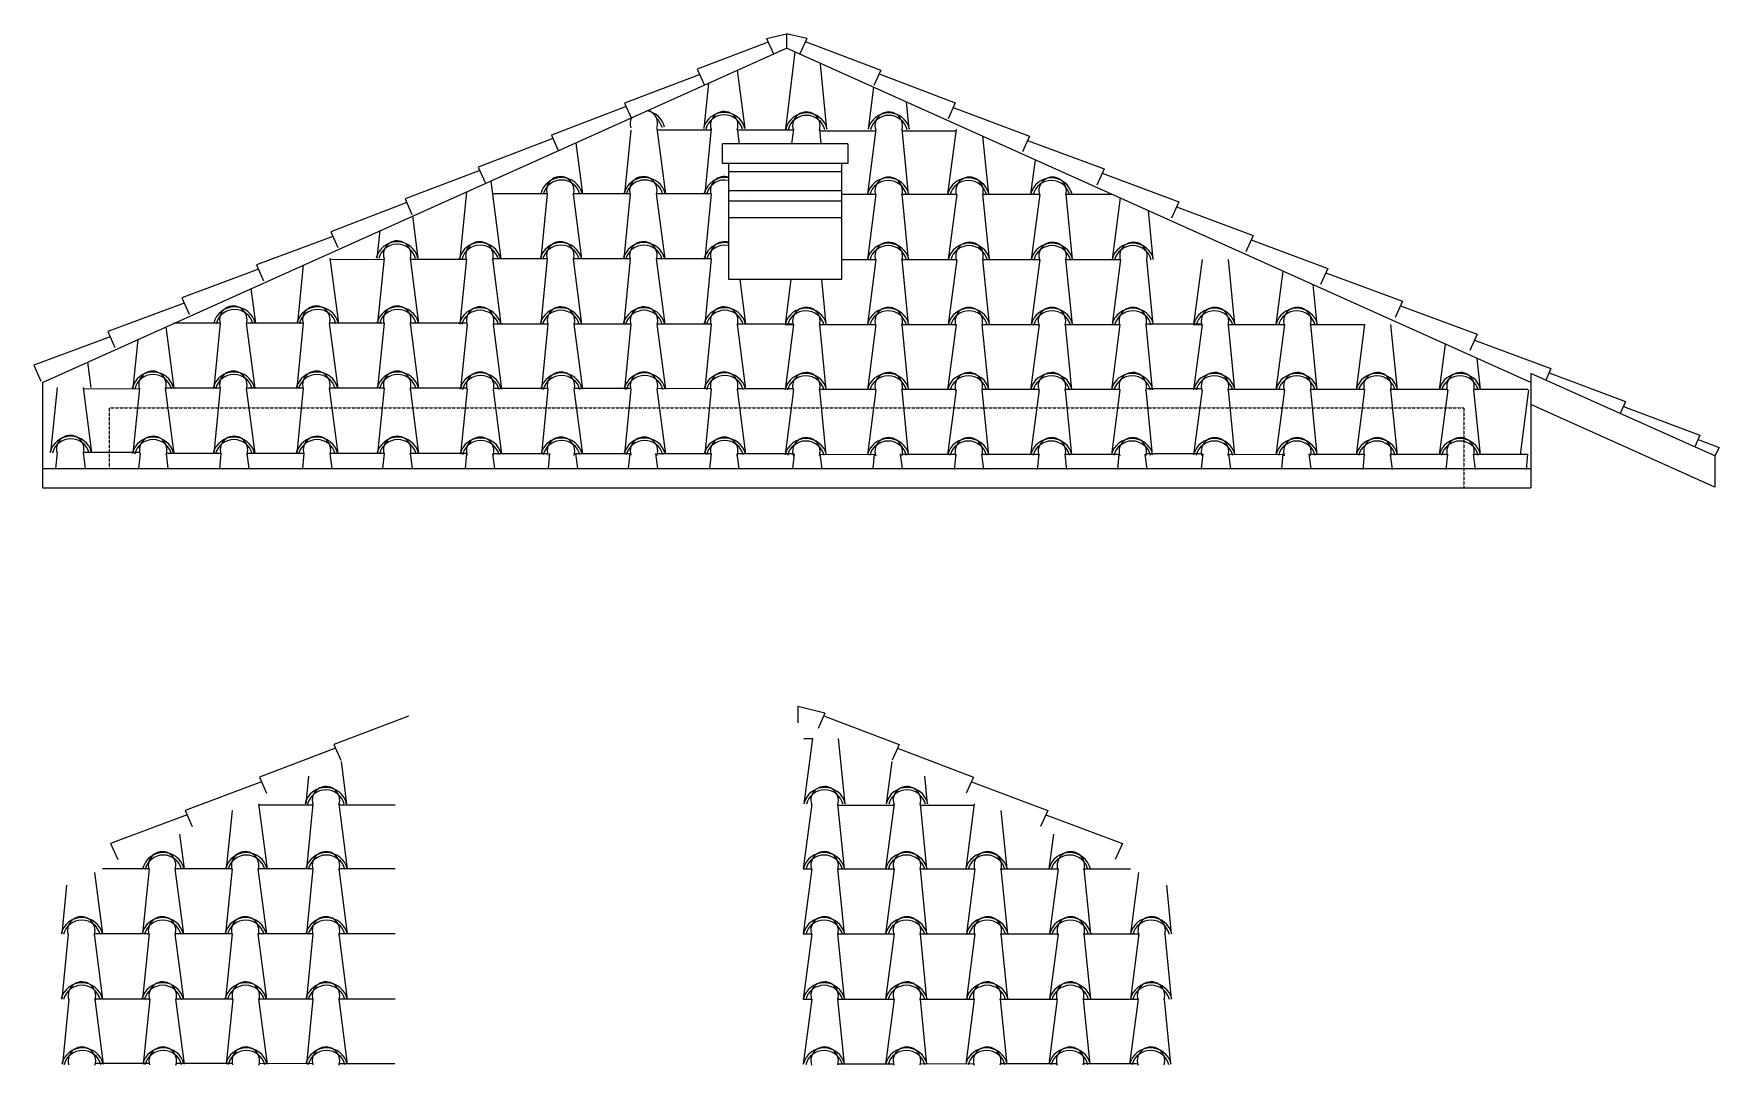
# Model space of a CAD drawing. Header units: millimetres. Extents: x -2768 to 386734, y -140 to 258833.
# Drawn here: x 138652 to 145372, y 148352 to 152463 of the extents above; entities that cross this region are included whole.
import ezdxf

# ---------------------------------------------------------------- set-up
doc = ezdxf.new("R2010")
doc.units = ezdxf.units.MM
doc.linetypes.add('HIDDEN', pattern=[9.525, 6.35, -3.175])
for name, color, linetype, lineweight in [('parapetto', 251, 'Continuous', 9), ('PROIEZIONI', 145, 'Continuous', 5), ('TETTO', 6, 'Continuous', 20), ('TRATTEGGIO_tetto', 1, 'Continuous', 0)]:
    doc.layers.add(name, color=color, linetype=linetype, lineweight=lineweight)

msp = doc.modelspace()

# ---------------------------------------------------------------- linework, layer by layer
at = {"layer": 'parapetto', "linetype": 'HIDDEN', "ltscale": 0.13}
for p, q in [((138953.6, 150730.3), (138953.6, 150972.6)), ((138953.6, 150972.6), (144353.6, 150972.6)), ((144353.6, 150972.6), (144353.6, 150653.5))]:
    msp.add_line(p, q, dxfattribs=at)
at = {"layer": 'PROIEZIONI'}
for p in [(138686.1, 151072.6), (144621, 151072.6)]:
    msp.add_line(p, (141653.6, 152405.9), dxfattribs=at)
at = {"layer": 'TETTO'}
for p, q in [((141897.7, 152024.6), (141397.7, 152024.6)), ((141397.7, 151946), (141397.7, 152024.6)), ((141872.7, 152024.6), (141422.7, 152024.6)), ((141897.7, 152024.6), (141897.7, 151946)), ((141897.7, 151946), (141397.7, 151946)), ((141422.7, 151483.8), (141422.7, 151946)), ((141872.7, 151946), (141422.7, 151946)), ((141872.7, 151946), (141872.7, 151483.8)), ((141872.7, 151912.5), (141422.7, 151912.5)), ((141872.7, 151836.3), (141422.7, 151836.3)), ((141872.7, 151795.5), (141422.7, 151795.5)), ((141872.7, 151728.6), (141422.7, 151728.6)), ((141872.7, 151483.8), (141422.7, 151483.8)), ((138686.1, 151072.6), (138686.1, 150653.5)), ((144621, 151109.5), (144621, 150653.5)), ((145353.6, 150780.4), (144621, 151109.5)), ((145353.6, 150655.8), (144621, 150984.9)), ((145353.6, 150780.4), (145353.6, 150655.8)), ((138686.1, 150730.3), (144621, 150730.3)), ((138686.1, 150653.5), (144621, 150653.5))]:
    msp.add_line(p, q, dxfattribs=at)
at = {"layer": 'TRATTEGGIO_tetto'}
for p, q in [((141580.1, 152428.9), (141297.1, 152321.4)), ((141573.5, 152443.8), (141653.6, 152462.8)), ((141573.5, 152443.8), (141600.9, 152382.3)), ((141653.6, 152462.8), (141653.6, 152405.9)), ((141733.7, 152443.8), (141653.6, 152462.8)), ((141733.7, 152443.8), (141706.2, 152382.3)), ((141731.1, 152431), (142029, 152317.8)), ((141686.8, 152391), (141649.6, 152082.5)), ((141304.9, 152299.6), (141007, 152186.4)), ((141297.1, 152321.4), (141324.6, 152259.9)), ((141456.6, 152317.5), (141487, 152084.5)), ((141786.8, 152342), (141812.7, 152082.5)), ((142029, 152317.8), (142001.5, 152256.3)), ((142022.7, 152303.6), (142325.4, 152187.5)), ((141342.1, 152266), (141324, 152084.5)), ((141999.9, 152250.3), (141978, 152082.5)), ((141013.3, 152172.2), (140715.5, 152059)), ((141007, 152186.4), (141034.5, 152124.9)), ((142130.2, 152191.8), (142141.1, 152082.5)), ((142325.4, 152187.5), (142297.2, 152124.3)), ((142317.1, 152169), (142621.6, 152055.2)), ((141136.2, 152084.5), (141170.1, 151825)), ((141352.5, 152084.5), (141326.7, 151825)), ((141455.8, 152084.5), (141463.7, 152024.6)), ((141680.8, 152082.5), (141673.3, 152024.6)), ((141784.2, 152082.5), (141789.9, 152024.6)), ((142009.2, 152082.5), (141975.4, 151823)), ((142112.6, 152082.5), (142138.4, 151823)), ((142328.9, 152082.5), (142295, 151823)), ((140721.8, 152044.8), (140423.9, 151931.6)), ((140715.5, 152059), (140742.9, 151997.5)), ((140812.5, 152028), (140839, 151825)), ((141032.2, 152078), (141007, 151825)), ((141351.9, 152078), (141137.1, 152077.9)), ((141680.3, 152078.2), (141456.7, 152078)), ((141784.8, 152076.2), (142008.4, 152076)), ((142113.2, 152076), (142328, 152075.9)), ((142435, 152054.8), (142458.1, 151823)), ((142621.6, 152055.2), (142593.4, 151992)), ((142613.8, 152037.6), (142919.2, 151924.1)), ((142644.1, 151960.9), (142626.1, 151823)), ((140430.2, 151917.5), (140132.4, 151804.3)), ((140423.9, 151931.6), (140451.4, 151870.1)), ((142919.2, 151924.1), (142890.4, 151859.4)), ((142911.4, 151906.5), (143216.8, 151793)), ((140377.6, 151832.6), (140351, 151565.4)), ((140473.5, 151875.7), (140514, 151565.4)), ((140698, 151825), (140480.2, 151824.8)), ((140699.1, 151825), (140673.3, 151565.4)), ((140836.3, 151825), (140802.5, 151825)), ((140802.5, 151825), (140836.3, 151565.4)), ((141029.1, 151825), (140804.3, 151825)), ((141030.2, 151825), (141004.3, 151565.4)), ((141167.4, 151825), (141133.5, 151825)), ((141133.5, 151825), (141167.4, 151565.4)), ((141351.4, 151825), (141135.4, 151825)), ((141352.5, 151825), (141326.7, 151565.4)), ((141489.7, 151825), (141489.7, 151825)), ((141810, 151823), (141810, 151823)), ((141872.7, 151823), (142007.4, 151823)), ((141975.4, 151823), (142009.2, 151823)), ((142009.2, 151823), (141975.4, 151563.5)), ((142112.6, 151823), (142138.4, 151563.5)), ((142113.6, 151823), (142329.7, 151823)), ((142297.7, 151823), (142331.6, 151823)), ((142331.6, 151823), (142297.7, 151563.5)), ((142434.9, 151823), (142460.7, 151563.5)), ((142436, 151823), (142660.8, 151823)), ((142628.8, 151823), (142662.6, 151823)), ((142662.6, 151823), (142628.8, 151563.5)), ((142766, 151823), (142791.8, 151563.5)), ((142767, 151823), (142951, 151823)), ((140138.7, 151790.1), (139836, 151673.9)), ((140132.4, 151804.3), (140159.8, 151742.8)), ((142983.1, 151808.6), (142951.1, 151563.5)), ((143094.7, 151758.4), (143114.1, 151563.5)), ((143216.8, 151793), (143188, 151728.3)), ((143207.7, 151772.5), (143513.1, 151658.9)), ((140031.1, 151678.2), (140020.3, 151569)), ((140161.4, 151736.8), (140183.3, 151569)), ((139844.2, 151655.4), (139539.7, 151541.7)), ((139836, 151673.9), (139864.2, 151610.8)), ((143513.1, 151658.9), (143484.3, 151594.3)), ((143505.3, 151641.3), (143810.7, 151527.8)), ((139539.7, 151541.7), (139567.9, 151478.5)), ((139726.4, 151541.3), (139703.3, 151309.4)), ((139832.5, 151569), (139866.3, 151309.4)), ((140048.1, 151562.5), (139833.3, 151562.3)), ((140048.8, 151569), (140022.9, 151309.4)), ((140152.1, 151569), (140186, 151309.4)), ((140376.5, 151562.6), (140153, 151562.5)), ((140376.8, 151565.4), (140351, 151305.9)), ((140514, 151565.4), (140480.2, 151565.4)), ((140480.2, 151565.4), (140514, 151305.9)), ((140698.1, 151565.4), (140482, 151565.4)), ((140699.1, 151565.4), (140673.3, 151305.9)), ((140836.3, 151565.4), (140802.5, 151565.4)), ((140802.5, 151565.4), (140836.3, 151305.9)), ((141029.1, 151565.4), (140804.3, 151565.4)), ((141030.2, 151565.4), (141004.4, 151305.9)), ((141167.4, 151565.4), (141133.5, 151565.4)), ((141133.5, 151565.4), (141167.4, 151305.9)), ((141351.4, 151565.4), (141135.4, 151565.4)), ((141352.5, 151565.4), (141326.7, 151305.9)), ((141872.7, 151563.5), (142007.4, 151563.5)), ((141975.4, 151563.5), (142009.2, 151563.5)), ((142009.2, 151563.5), (141975.4, 151303.9)), ((142112.6, 151563.5), (142138.4, 151303.9)), ((142113.6, 151563.5), (142329.7, 151563.5)), ((142297.7, 151563.5), (142331.5, 151563.5)), ((142331.5, 151563.5), (142297.7, 151303.9)), ((142434.9, 151563.5), (142460.7, 151303.9)), ((142436, 151563.5), (142660.7, 151563.5)), ((142662.6, 151563.5), (142628.7, 151303.9)), ((142628.8, 151563.5), (142662.6, 151563.5)), ((142765.9, 151563.5), (142791.8, 151303.9)), ((142767, 151563.5), (142983, 151563.5)), ((142951.1, 151563.5), (142984.9, 151563.5)), ((142984.9, 151563.5), (142951.1, 151303.9)), ((143088.3, 151563.5), (143114.1, 151303.9)), ((143309.9, 151563.5), (143276, 151303.9)), ((143413.2, 151563.5), (143439.1, 151303.9)), ((139547.6, 151524.1), (139242.1, 151410.6)), ((141466.5, 151483.8), (141489.7, 151305.9)), ((141670.4, 151483.8), (141647, 151303.9)), ((141792.1, 151483.8), (141810, 151303.9)), ((143632.2, 151516.9), (143604.4, 151303.9)), ((143810.7, 151527.8), (143781.9, 151463.1)), ((143802.9, 151510.2), (144108.3, 151396.6)), ((139242.1, 151410.6), (139271, 151345.9)), ((139517.3, 151447.4), (139535.3, 151309.4)), ((143751.6, 151463.3), (143767.5, 151303.9)), ((139251.4, 151389.7), (138946.9, 151276)), ((144108.3, 151396.6), (144079.4, 151332)), ((144100.4, 151379), (144405.9, 151265.5)), ((138946.9, 151276), (138975.1, 151212.8)), ((139178.3, 151295.1), (139210.3, 151049.9)), ((139394.3, 151309.4), (139210.3, 151309.4)), ((139395.4, 151309.4), (139369.5, 151049.9)), ((139532.6, 151309.4), (139498.7, 151309.4)), ((139498.7, 151309.4), (139532.6, 151049.9)), ((139725.4, 151309.4), (139500.6, 151309.4)), ((139726.5, 151309.4), (139700.6, 151049.9)), ((139863.6, 151309.4), (139829.8, 151309.4)), ((139829.8, 151309.4), (139863.7, 151049.9)), ((140047.7, 151309.4), (139831.7, 151309.4)), ((140048.8, 151309.4), (140022.9, 151049.9)), ((140186, 151309.4), (140152.1, 151309.4)), ((140152.1, 151309.4), (140186, 151049.9)), ((140376.1, 151309.4), (140154, 151309.4)), ((140379.5, 151305.9), (140353.6, 151046.4)), ((140516.7, 151305.9), (140482.8, 151305.9)), ((140482.8, 151305.9), (140516.7, 151046.4)), ((140700.7, 151305.9), (140484.7, 151305.9)), ((140701.8, 151305.9), (140676, 151046.4)), ((140839, 151305.9), (140805.1, 151305.9)), ((140805.1, 151305.9), (140839, 151046.4)), ((141031.8, 151305.9), (140807, 151305.9)), ((141032.9, 151305.9), (141007, 151046.4)), ((141170.1, 151305.9), (141136.2, 151305.9)), ((141136.2, 151305.9), (141170.1, 151046.4)), ((141351.4, 151305.9), (141138.1, 151305.9)), ((141352.5, 151305.9), (141326.7, 151046.4)), ((141489.7, 151305.9), (141455.8, 151305.9)), ((141455.8, 151305.9), (141489.7, 151046.4)), ((141679.8, 151305.9), (141457.7, 151305.9)), ((141647, 151303.9), (141680.8, 151303.9)), ((141680.8, 151303.9), (141647, 151044.4)), ((141784.2, 151303.9), (141810, 151044.4)), ((141785.3, 151303.9), (142007.4, 151303.9)), ((141975.4, 151303.9), (142009.2, 151303.9)), ((142009.2, 151303.9), (141975.4, 151044.4)), ((142112.6, 151303.9), (142138.4, 151044.4)), ((142113.6, 151303.9), (142327, 151303.9)), ((142295, 151303.9), (142328.9, 151303.9)), ((142328.9, 151303.9), (142295, 151044.4)), ((142432.2, 151303.9), (142458.1, 151044.4)), ((142433.3, 151303.9), (142658.1, 151303.9)), ((142626.1, 151303.9), (142659.9, 151303.9)), ((142659.9, 151303.9), (142626.1, 151044.4)), ((142763.3, 151303.9), (142789.1, 151044.4)), ((142764.4, 151303.9), (142980.4, 151303.9)), ((142948.4, 151303.9), (142982.3, 151303.9)), ((142982.3, 151303.9), (142948.4, 151044.4)), ((143085.6, 151303.9), (143111.4, 151044.4)), ((143308.9, 151305.9), (143086.8, 151305.9)), ((143309.9, 151303.9), (143276, 151044.4)), ((143276.1, 151303.9), (143309.9, 151303.9)), ((143413.2, 151303.9), (143439.1, 151044.4)), ((143414.3, 151303.9), (143636.4, 151303.9)), ((143638.3, 151303.9), (143604.4, 151044.4)), ((143604.5, 151303.9), (143638.3, 151303.9)), ((143741.6, 151303.9), (143767.5, 151044.4)), ((143742.7, 151303.9), (143956.1, 151303.9)), ((143924.1, 151303.9), (143957.9, 151303.9)), ((143957.9, 151303.9), (143924.1, 151044.4)), ((144061.3, 151303.9), (144087.1, 151044.4)), ((138956.2, 151255.2), (138651.7, 151141.5)), ((139066.7, 151244.9), (139047.2, 151049.9)), ((144278.9, 151226.4), (144255.1, 151044.4)), ((144405.9, 151265.5), (144377, 151200.8)), ((144395.5, 151242.1), (144700.9, 151128.6)), ((138651.7, 151141.5), (138679.9, 151078.3)), ((138866.5, 151153.7), (138879.6, 151053.4)), ((144405.7, 151169.4), (144418.1, 151044.6)), ((144700.9, 151128.6), (144680.5, 151082.8)), ((144693.1, 151111), (144998.5, 150997.5)), ((138745.1, 151053.4), (138719.2, 150793.9)), ((138848.4, 151053.4), (138882.2, 150793.9)), ((139072.8, 151047.1), (138849.2, 151047)), ((139073.1, 151049.9), (139047.2, 150790.4)), ((139210.3, 151049.9), (139176.4, 151049.9)), ((139176.4, 151049.9), (139210.3, 150790.4)), ((139394.3, 151049.9), (139178.3, 151049.9)), ((139395.4, 151049.9), (139369.6, 150790.4)), ((139532.6, 151049.9), (139498.7, 151049.9)), ((139498.7, 151049.9), (139532.6, 150790.4)), ((139725.4, 151049.9), (139500.6, 151049.9)), ((139726.5, 151049.9), (139700.6, 150790.4)), ((139863.7, 151049.9), (139829.8, 151049.9)), ((139829.8, 151049.9), (139863.7, 150790.4)), ((140047.7, 151049.9), (139831.7, 151049.9)), ((140048.8, 151049.9), (140022.9, 150790.4)), ((140186, 151049.9), (140152.1, 151049.9)), ((140152.1, 151049.9), (140186, 150790.4)), ((140376.1, 151049.9), (140154, 151049.9)), ((140379.5, 151046.4), (140353.6, 150786.9)), ((140482.8, 151046.4), (140516.7, 150786.9)), ((140700.2, 151048.7), (140485.3, 151048.8)), ((140701.8, 151046.4), (140676, 150786.9)), ((140805.1, 151046.4), (140839, 150786.9)), ((141031.3, 151048.6), (140807.5, 151048.7)), ((141032.9, 151046.4), (141007, 150786.9)), ((141136.2, 151046.4), (141170.1, 150786.9)), ((141351, 151048.4), (141138.6, 151048.5)), ((141352.5, 151046.4), (141326.7, 150786.9)), ((141455.8, 151046.4), (141489.7, 150786.9)), ((141679.4, 151048.2), (141458.2, 151048.3)), ((141680.8, 151044.4), (141647, 150784.9)), ((141784.2, 151044.4), (141810, 150784.9)), ((141785.7, 151046.2), (142006.9, 151046.4)), ((142009.2, 151044.4), (141975.4, 150784.9)), ((142112.6, 151044.4), (142138.4, 150784.9)), ((142114.1, 151046.4), (142326.5, 151046.5)), ((142328.9, 151044.4), (142295, 150784.9)), ((142432.2, 151044.4), (142458.1, 150784.9)), ((142433.8, 151046.6), (142657.5, 151046.7)), ((142659.9, 151044.4), (142626.1, 150784.9)), ((142763.3, 151044.4), (142789.1, 150784.9)), ((142764.9, 151046.7), (142979.8, 151046.8)), ((142982.3, 151044.4), (142948.4, 150784.9)), ((143085.6, 151044.4), (143111.4, 150784.9)), ((143308.5, 151048.2), (143087.2, 151048.3)), ((143309.9, 151044.4), (143276, 150784.9)), ((143413.2, 151044.4), (143439.1, 150784.9)), ((143414.8, 151046.2), (143636, 151046.4)), ((143638.3, 151044.4), (143604.4, 150784.9)), ((143741.6, 151044.4), (143767.5, 150784.9)), ((143743.2, 151046.4), (143955.6, 151046.5)), ((143957.9, 151044.4), (143924.1, 150784.9)), ((144061.3, 151044.4), (144087.1, 150784.9)), ((144062.9, 151046.6), (144286.6, 151046.7)), ((144289, 151044.4), (144255.1, 150784.9)), ((144392.3, 151044.4), (144418.2, 150784.9)), ((144394, 151046.7), (144608.9, 151046.8)), ((144611.3, 151044.4), (144577.5, 150784.9)), ((144998.5, 150997.5), (144977.1, 150949.5)), ((144989.4, 150977), (145294.8, 150863.4)), ((145294.8, 150863.4), (145273.8, 150816.3)), ((145287, 150845.8), (145371.9, 150814.3)), ((145371.9, 150814.3), (145353.6, 150780.4)), ((138745.1, 150793.9), (138738.7, 150730.3)), ((138882.2, 150793.9), (138848.4, 150793.9)), ((138848.4, 150793.9), (138856.7, 150730.3)), ((139072.4, 150793.9), (138850.3, 150793.9)), ((139075.8, 150790.4), (139069.8, 150730.3)), ((139212.9, 150790.4), (139179.1, 150790.4)), ((139179.1, 150790.4), (139186.9, 150730.3)), ((139397, 150790.4), (139181, 150790.4)), ((139398.1, 150790.4), (139392.1, 150730.3)), ((139535.3, 150790.4), (139501.4, 150790.4)), ((139501.4, 150790.4), (139509.3, 150730.3)), ((139728.1, 150790.4), (139503.3, 150790.4)), ((139729.1, 150790.4), (139723.2, 150730.3)), ((139866.3, 150790.4), (139832.5, 150790.4)), ((139832.5, 150790.4), (139840.3, 150730.3)), ((140047.7, 150790.4), (139834.3, 150790.4)), ((140048.8, 150790.4), (140042.8, 150730.3)), ((140186, 150790.4), (140152.1, 150790.4)), ((140152.1, 150790.4), (140160, 150730.3)), ((140376.1, 150790.4), (140154, 150790.4)), ((140376.1, 150790.4), (140154, 150790.4)), ((140377.2, 150790.4), (140371.2, 150730.3)), ((140480.5, 150790.4), (140488.4, 150730.3)), ((140700.2, 150789.2), (140485.3, 150789.3)), ((140708.2, 150790.4), (140702.3, 150730.3)), ((141031.3, 150789), (140807.5, 150789.2)), ((140811.6, 150790.4), (140819.4, 150730.3)), ((141027.9, 150790.4), (141021.9, 150730.3)), ((141131.2, 150790.4), (141139.1, 150730.3)), ((141351, 150788.9), (141138.6, 150789)), ((141352, 150788.9), (141346.1, 150728.8)), ((141455.4, 150788.9), (141463.2, 150728.8)), ((141679.4, 150788.7), (141458.2, 150788.8)), ((141683.1, 150788.9), (141677.1, 150728.8)), ((141785.7, 150786.7), (142006.9, 150786.8)), ((141786.4, 150788.9), (141794.3, 150728.8)), ((142002.7, 150788.9), (141996.8, 150728.8)), ((142106.1, 150788.9), (142113.9, 150728.8)), ((142114.1, 150786.9), (142326.5, 150787)), ((142327.6, 150787), (142321.6, 150726.9)), ((142430.9, 150787), (142438.8, 150726.9)), ((142433.8, 150787), (142657.5, 150787.2)), ((142658.7, 150787), (142652.7, 150726.9)), ((142762, 150787), (142769.8, 150726.9)), ((142764.9, 150787.2), (142979.8, 150787.3)), ((142978.3, 150787), (142972.3, 150726.9)), ((143081.6, 150787), (143089.5, 150726.9)), ((143308.5, 150788.7), (143087.2, 150788.8)), ((143312.2, 150788.9), (143306.2, 150728.8)), ((143414.8, 150786.7), (143636, 150786.8)), ((143415.5, 150788.9), (143423.4, 150728.8)), ((143631.8, 150788.9), (143625.8, 150728.8)), ((143735.1, 150788.9), (143743, 150728.8)), ((143743.2, 150786.9), (143955.6, 150787)), ((143956.7, 150787), (143950.7, 150726.9)), ((144060, 150787), (144067.8, 150726.9)), ((144062.9, 150787), (144286.6, 150787.2)), ((144287.7, 150787), (144281.7, 150726.9)), ((144391.1, 150787), (144398.9, 150726.9)), ((144394, 150787.2), (144608.9, 150787.3)), ((144607.4, 150787), (144601.4, 150726.9)), ((140146.3, 149743.2), (139848.4, 149630)), ((141698.5, 149781.6), (141698.5, 149717.4)), ((141806.4, 149756), (141698.5, 149781.6)), ((141806.4, 149756), (141779, 149694.5)), ((141803.8, 149743.2), (142101.7, 149630)), ((139854.7, 149615.9), (139552, 149499.7)), ((139848.4, 149630), (139875.9, 149568.5)), ((141722.4, 149654.2), (141756.3, 149654.2)), ((141756.3, 149654.2), (141722.4, 149394.7)), ((141859.6, 149654.2), (141885.4, 149394.7)), ((142101.7, 149630), (142074.3, 149568.5)), ((142095.4, 149615.9), (142398.1, 149499.7)), ((139877.4, 149562.5), (139899.3, 149394.7)), ((142072.7, 149562.5), (142050.8, 149394.7)), ((139560.3, 149481.2), (139255.7, 149367.5)), ((139552, 149499.7), (139580.2, 149436.5)), ((139747.2, 149504), (139736.3, 149394.7)), ((142202.9, 149504), (142213.8, 149394.7)), ((142398.1, 149499.7), (142369.9, 149436.5)), ((142389.9, 149481.2), (142694.4, 149367.5)), ((139548.5, 149394.7), (139582.4, 149135.2)), ((139764.8, 149394.7), (139739, 149135.2)), ((139868.1, 149394.7), (139902, 149135.2)), ((141753.6, 149394.7), (141719.7, 149135.2)), ((141856.9, 149394.7), (141882.8, 149135.2)), ((142082, 149394.7), (142048.1, 149135.2)), ((142185.3, 149394.7), (142211.2, 149135.2)), ((142401.6, 149394.7), (142367.7, 149135.2)), ((139263.6, 149349.8), (138958.1, 149236.3)), ((139255.7, 149367.5), (139284, 149304.2)), ((139442.4, 149367.1), (139419.3, 149135.2)), ((139764.2, 149388.2), (139549.4, 149388.1)), ((140092.6, 149388.4), (139869, 149388.3)), ((141857.5, 149388.4), (142081.1, 149388.3)), ((142186, 149388.2), (142400.7, 149388.1)), ((142507.7, 149367.1), (142530.8, 149135.2)), ((142694.4, 149367.5), (142666.2, 149304.2)), ((142686.5, 149349.8), (142992, 149236.3)), ((139233.3, 149273.1), (139251.3, 149135.2)), ((142716.8, 149273.1), (142698.8, 149135.2)), ((138958.1, 149236.3), (138987, 149171.7)), ((142992, 149236.3), (142963.1, 149171.7)), ((139110.3, 149135.2), (138926.3, 149135.2)), ((139111.4, 149135.2), (139085.6, 148875.7)), ((139248.6, 149135.2), (139214.8, 149135.2)), ((139214.8, 149135.2), (139248.6, 148875.7)), ((139441.4, 149135.2), (139216.6, 149135.2)), ((139442.5, 149135.2), (139416.6, 148875.7)), ((139579.7, 149135.2), (139545.8, 149135.2)), ((139545.8, 149135.2), (139579.7, 148875.7)), ((139763.7, 149135.2), (139547.7, 149135.2)), ((139764.8, 149135.2), (139739, 148875.7)), ((139902, 149135.2), (139868.1, 149135.2)), ((139868.1, 149135.2), (139902, 148875.7)), ((140092.1, 149135.2), (139870, 149135.2)), ((141719.7, 149135.2), (141753.6, 149135.2)), ((141753.6, 149135.2), (141719.7, 148875.7)), ((141856.9, 149135.2), (141882.8, 148875.7)), ((141858, 149135.2), (142080.1, 149135.2)), ((142048.1, 149135.2), (142082, 149135.2)), ((142082, 149135.2), (142048.1, 148875.7)), ((142185.3, 149135.2), (142211.2, 148875.7)), ((142186.4, 149135.2), (142402.4, 149135.2)), ((142370.4, 149135.2), (142404.3, 149135.2)), ((142404.3, 149135.2), (142370.4, 148875.7)), ((142507.6, 149135.2), (142533.5, 148875.7)), ((142508.7, 149135.2), (142733.5, 149135.2)), ((142701.5, 149135.2), (142735.4, 149135.2)), ((142735.4, 149135.2), (142701.5, 148875.7)), ((142838.7, 149135.2), (142864.5, 148875.7)), ((142839.8, 149135.2), (143023.8, 149135.2)), ((138782.7, 149070.6), (138763.3, 148875.7)), ((138894.3, 149120.8), (138926.3, 148875.7)), ((143055.8, 149120.8), (143023.8, 148875.7)), ((143167.4, 149070.6), (143186.9, 148875.7)), ((138789.1, 148875.7), (138763.3, 148616.2)), ((138926.3, 148875.7), (138892.5, 148875.7)), ((138892.5, 148875.7), (138926.3, 148616.2)), ((139110.4, 148875.7), (138894.3, 148875.7)), ((139111.4, 148875.7), (139085.6, 148616.2)), ((139248.6, 148875.7), (139214.8, 148875.7)), ((139214.8, 148875.7), (139248.6, 148616.2)), ((139441.4, 148875.7), (139216.6, 148875.7)), ((139442.5, 148875.7), (139416.7, 148616.2)), ((139579.7, 148875.7), (139545.8, 148875.7)), ((139545.8, 148875.7), (139579.7, 148616.2)), ((139763.7, 148875.7), (139547.7, 148875.7)), ((139764.8, 148875.7), (139739, 148616.2)), ((139902, 148875.7), (139868.1, 148875.7)), ((139868.1, 148875.7), (139902, 148616.2)), ((140092.1, 148875.7), (139870, 148875.7)), ((141719.7, 148875.7), (141753.6, 148875.7)), ((141753.6, 148875.7), (141719.7, 148616.2)), ((141856.9, 148875.7), (141882.8, 148616.2)), ((141858, 148875.7), (142080.1, 148875.7)), ((142048.1, 148875.7), (142082, 148875.7)), ((142082, 148875.7), (142048.1, 148616.2)), ((142185.3, 148875.7), (142211.2, 148616.2)), ((142186.4, 148875.7), (142402.4, 148875.7)), ((142370.4, 148875.7), (142404.3, 148875.7)), ((142404.3, 148875.7), (142370.4, 148616.2)), ((142507.6, 148875.7), (142533.5, 148616.2)), ((142508.7, 148875.7), (142733.5, 148875.7)), ((142701.5, 148875.7), (142735.4, 148875.7)), ((142735.4, 148875.7), (142701.5, 148616.2)), ((142838.7, 148875.7), (142864.5, 148616.2)), ((142839.8, 148875.7), (143055.8, 148875.7)), ((143023.8, 148875.7), (143057.7, 148875.7)), ((143057.7, 148875.7), (143023.8, 148616.2)), ((143161, 148875.7), (143186.8, 148616.2)), ((138791.8, 148616.2), (138765.9, 148356.6)), ((138929, 148616.2), (138895.1, 148616.2)), ((138895.1, 148616.2), (138929, 148356.6)), ((139113, 148616.2), (138897, 148616.2)), ((139114.1, 148616.2), (139088.3, 148356.6)), ((139251.3, 148616.2), (139217.4, 148616.2)), ((139217.4, 148616.2), (139251.3, 148356.6)), ((139444.1, 148616.2), (139219.3, 148616.2)), ((139445.2, 148616.2), (139419.3, 148356.6)), ((139582.4, 148616.2), (139548.5, 148616.2)), ((139548.5, 148616.2), (139582.4, 148356.6)), ((139763.7, 148616.2), (139550.4, 148616.2)), ((139764.8, 148616.2), (139739, 148356.6)), ((139902, 148616.2), (139868.1, 148616.2)), ((139868.1, 148616.2), (139902, 148356.6)), ((140092.1, 148616.2), (139870, 148616.2)), ((141719.7, 148616.2), (141753.6, 148616.2)), ((141753.6, 148616.2), (141719.7, 148356.6)), ((141856.9, 148616.2), (141882.8, 148356.6)), ((141858, 148616.2), (142080.1, 148616.2)), ((142048.1, 148616.2), (142082, 148616.2)), ((142082, 148616.2), (142048.1, 148356.6)), ((142185.3, 148616.2), (142211.2, 148356.6)), ((142186.4, 148616.2), (142399.7, 148616.2)), ((142401.6, 148616.2), (142367.7, 148356.6)), ((142367.8, 148616.2), (142401.6, 148616.2)), ((142504.9, 148616.2), (142530.8, 148356.6)), ((142506, 148616.2), (142730.8, 148616.2)), ((142698.8, 148616.2), (142732.7, 148616.2)), ((142732.7, 148616.2), (142698.8, 148356.6)), ((142836, 148616.2), (142861.9, 148356.6)), ((142837.1, 148616.2), (143053.1, 148616.2)), ((143021.1, 148616.2), (143055, 148616.2)), ((143055, 148616.2), (143021.1, 148356.6)), ((143158.3, 148616.2), (143184.2, 148356.6)), ((139112.5, 148359), (138897.6, 148359.1)), ((139443.6, 148358.8), (139219.8, 148358.9)), ((139763.3, 148358.6), (139550.9, 148358.7)), ((140091.7, 148358.5), (139870.5, 148358.6)), ((141858.4, 148358.5), (142079.6, 148358.6)), ((142186.9, 148358.6), (142399.2, 148358.7)), ((142506.5, 148358.8), (142730.3, 148358.9)), ((142837.6, 148359), (143052.5, 148359.1))]:
    msp.add_line(p, q, dxfattribs=at)
for centre, radius, start, end in [((141083.7, 152070.5), 85.3, 13.8366, 82.21914), ((141084.1, 152104.6), 54.9, 340.88873, 73.37325), ((141404.2, 152064.1), 85.3, 13.8366, 166.1634), ((141404.6, 152098.1), 54.9, 340.88873, 197.42648), ((141732.5, 152062.1), 85.3, 13.8366, 166.1634), ((141732.1, 152096.1), 54.9, 342.57352, 199.11127), ((142060.9, 152062.1), 85.3, 13.8366, 166.1634), ((142060.5, 152096.1), 54.9, 342.57352, 199.11127), ((141084.1, 152104.6), 54.9, 155.01578, 197.42648), ((141083.7, 152070.5), 75.3, 130.27462, 131.67274), ((141083.7, 152070.5), 75.3, 13.8366, 47.56048), ((141404.2, 152064.1), 75.3, 13.8366, 166.1634), ((141732.5, 152062.1), 75.3, 13.8366, 166.1634), ((142060.9, 152062.1), 75.3, 13.8366, 166.1634), ((140756.1, 151804.6), 85.3, 13.8366, 166.1634), ((140756.1, 151804.6), 75.3, 13.8366, 166.1634), ((140751.2, 151838.6), 54.9, 340.88873, 197.42648), ((141087.2, 151804.6), 85.3, 13.8366, 166.1634), ((141087.2, 151804.6), 75.3, 13.8366, 166.1634), ((141082.2, 151838.6), 54.9, 340.88873, 197.42648), ((141406.8, 151804.6), 85.3, 79.32793, 166.1634), ((141406.8, 151804.6), 75.3, 77.89117, 166.1634), ((141404.6, 151838.6), 54.9, 70.75976, 197.42648), ((142058.2, 151802.6), 85.3, 13.8366, 166.1634), ((142058.2, 151802.6), 75.3, 13.8366, 166.1634), ((142060.5, 151836.6), 54.9, 342.57352, 199.11127), ((142377.9, 151802.6), 85.3, 13.8366, 166.1634), ((142377.9, 151802.6), 75.3, 13.8366, 166.1634), ((142382.8, 151836.6), 54.9, 342.57352, 199.11127), ((142708.9, 151802.6), 85.3, 13.8366, 166.1634), ((142708.9, 151802.6), 75.3, 13.8366, 166.1634), ((142713.9, 151836.6), 54.9, 342.57352, 199.11127), ((141406.8, 151804.6), 85.3, 13.83659651551749, 13.83659666663238), ((140100.4, 151548.6), 85.3, 13.8366, 166.1634), ((140100.4, 151548.6), 75.3, 13.8366, 166.1634), ((140100.8, 151582.6), 54.9, 340.88873, 197.42648), ((140431.1, 151545), 85.3, 13.8366, 166.1634), ((140431.1, 151545), 75.3, 13.8366, 166.1634), ((140428.9, 151579.1), 54.9, 340.88873, 197.42648), ((140753.5, 151545), 85.3, 13.8366, 166.1634), ((140753.5, 151545), 75.3, 13.8366, 166.1634), ((140751.2, 151579.1), 54.9, 340.88873, 197.42648), ((141084.5, 151545), 85.3, 13.8366, 166.1634), ((141084.5, 151545), 75.3, 13.8366, 166.1634), ((141082.3, 151579.1), 54.9, 340.88873, 197.42648), ((141406.8, 151545), 85.3, 79.32793, 166.1634), ((141406.8, 151545), 75.3, 77.89117, 166.1634), ((141404.6, 151579.1), 54.9, 340.88873, 340.88873), ((141404.6, 151579.1), 54.9, 70.75976, 197.42648), ((142058.2, 151543), 85.3, 13.8366, 166.1634), ((142058.2, 151543), 75.3, 13.8366, 166.1634), ((142060.5, 151577.1), 54.9, 342.57352, 199.11127), ((142380.6, 151543), 85.3, 13.8366, 166.1634), ((142380.6, 151543), 75.3, 13.8366, 166.1634), ((142382.8, 151577.1), 54.9, 342.57352, 199.11127), ((142711.6, 151543), 85.3, 13.8366, 166.1634), ((142711.6, 151543), 75.3, 13.8366, 166.1634), ((142713.9, 151577.1), 54.9, 342.57352, 199.11127), ((143033.9, 151543), 85.3, 13.8366, 166.1634), ((143033.9, 151543), 75.3, 13.8366, 166.1634), ((143036.2, 151577.1), 54.9, 342.57352, 199.11127), ((139452.4, 151289), 85.3, 13.8366, 166.1634), ((139452.4, 151289), 75.3, 13.8366, 166.1634), ((139447.5, 151323.1), 54.9, 340.88873, 197.42648), ((139783.5, 151289), 85.3, 13.8366, 166.1634), ((139783.5, 151289), 75.3, 13.8366, 166.1634), ((139778.5, 151323.1), 54.9, 340.88873, 197.42648), ((140103.1, 151289), 85.3, 13.8366, 166.1634), ((140103.1, 151289), 75.3, 13.8366, 166.1634), ((140100.8, 151323.1), 54.9, 340.88873, 197.42648), ((140431.2, 151285.5), 85.3, 13.8366, 166.1634), ((140431.2, 151285.5), 75.3, 13.8366, 166.1634), ((140431.6, 151319.5), 54.9, 340.88873, 197.42648), ((140753.5, 151285.5), 85.3, 13.8366, 166.1634), ((140753.5, 151285.5), 75.3, 13.8366, 166.1634), ((140753.9, 151319.5), 54.9, 340.88873, 197.42648), ((141084.5, 151285.5), 85.3, 13.8366, 166.1634), ((141084.5, 151285.5), 75.3, 13.8366, 166.1634), ((141084.9, 151319.5), 54.9, 340.88873, 197.42648), ((141406.8, 151285.5), 85.3, 13.8366, 166.1634), ((141406.8, 151285.5), 75.3, 13.8366, 166.1634), ((141404.6, 151319.5), 54.9, 340.88873, 197.42648), ((141729.8, 151283.5), 85.3, 13.8366, 166.1634), ((141729.8, 151283.5), 75.3, 13.8366, 166.1634), ((141732.1, 151317.5), 54.9, 342.57352, 199.11127), ((142058.2, 151283.5), 85.3, 13.8366, 166.1634), ((142058.2, 151283.5), 75.3, 13.8366, 166.1634), ((142060.5, 151317.5), 54.9, 342.57352, 199.11127), ((142380.5, 151283.5), 85.3, 13.8366, 166.1634), ((142380.5, 151283.5), 75.3, 13.8366, 166.1634), ((142380.1, 151317.5), 54.9, 342.57352, 199.11127), ((142711.6, 151283.5), 85.3, 13.8366, 166.1634), ((142711.6, 151283.5), 75.3, 13.8366, 166.1634), ((142711.2, 151317.5), 54.9, 342.57352, 199.11127), ((143033.9, 151283.5), 85.3, 13.8366, 166.1634), ((143033.9, 151283.5), 75.3, 13.8366, 166.1634), ((143033.5, 151317.5), 54.9, 342.57352, 199.11127), ((143358.9, 151283.5), 85.3, 13.8366, 166.1634), ((143358.9, 151283.5), 75.3, 13.8366, 166.1634), ((143361.2, 151317.5), 54.9, 342.57352, 199.11127), ((143687.3, 151283.5), 85.3, 13.8366, 166.1634), ((143687.3, 151283.5), 75.3, 13.8366, 166.1634), ((143689.6, 151317.5), 54.9, 342.57352, 199.11127), ((139127.4, 151029.5), 85.3, 13.8366, 166.1634), ((139127.4, 151029.5), 75.3, 13.8366, 166.1634), ((139125.2, 151063.5), 54.9, 340.88873, 197.42648), ((139449.7, 151029.5), 85.3, 13.8366, 166.1634), ((139449.7, 151029.5), 75.3, 13.8366, 166.1634), ((139447.5, 151063.5), 54.9, 340.88873, 197.42648), ((139780.8, 151029.5), 85.3, 13.8366, 166.1634), ((139780.8, 151029.5), 75.3, 13.8366, 166.1634), ((139778.5, 151063.5), 54.9, 340.88873, 197.42648), ((140103.1, 151029.5), 85.3, 13.8366, 166.1634), ((140103.1, 151029.5), 75.3, 13.8366, 166.1634), ((140100.8, 151063.5), 54.9, 340.88873, 197.42648), ((140433.8, 151026), 85.3, 13.8366, 166.1634), ((140433.8, 151026), 75.3, 13.8366, 166.1634), ((140431.6, 151060), 54.9, 340.88873, 197.42648), ((140756.1, 151026), 85.3, 13.8366, 166.1634), ((140756.1, 151026), 75.3, 13.8366, 166.1634), ((140753.9, 151060), 54.9, 340.88873, 197.42648), ((141087.2, 151026), 85.3, 13.8366, 166.1634), ((141087.2, 151026), 75.3, 13.8366, 166.1634), ((141084.9, 151060), 54.9, 340.88873, 197.42648), ((141406.8, 151026), 85.3, 13.8366, 166.1634), ((141406.8, 151026), 75.3, 13.8366, 166.1634), ((141404.6, 151060), 54.9, 340.88873, 197.42648), ((141729.8, 151024), 85.3, 13.8366, 166.1634), ((141729.8, 151024), 75.3, 13.8366, 166.1634), ((141732.1, 151058), 54.9, 342.57352, 199.11127), ((142058.2, 151024), 85.3, 13.8366, 166.1634), ((142058.2, 151024), 75.3, 13.8366, 166.1634), ((142060.5, 151058), 54.9, 342.57352, 199.11127), ((142377.9, 151024), 85.3, 13.8366, 166.1634), ((142377.9, 151024), 75.3, 13.8366, 166.1634), ((142380.1, 151058), 54.9, 342.57352, 199.11127), ((142708.9, 151024), 85.3, 13.8366, 166.1634), ((142708.9, 151024), 75.3, 13.8366, 166.1634), ((142711.2, 151058), 54.9, 342.57352, 199.11127), ((143031.2, 151024), 85.3, 13.8366, 166.1634), ((143031.2, 151024), 75.3, 13.8366, 166.1634), ((143033.5, 151058), 54.9, 342.57352, 199.11127), ((143358.9, 151024), 85.3, 13.8366, 166.1634), ((143358.9, 151024), 75.3, 13.8366, 166.1634), ((143361.2, 151058), 54.9, 342.57352, 199.11127), ((143687.3, 151024), 85.3, 13.8366, 166.1634), ((143687.3, 151024), 75.3, 13.8366, 166.1634), ((143689.6, 151058), 54.9, 342.57352, 199.11127), ((144006.9, 151024), 85.3, 13.8366, 166.1634), ((144006.9, 151024), 75.3, 13.8366, 166.1634), ((144009.2, 151058), 54.9, 342.57352, 199.11127), ((144338, 151024), 85.3, 13.8366, 166.1634), ((144338, 151024), 75.3, 13.8366, 166.1634), ((144340.3, 151058), 54.9, 342.57352, 199.11127), ((138799.4, 150773.5), 85.3, 13.8366, 166.1634), ((138799.4, 150773.5), 75.3, 13.8366, 166.1634), ((138797.1, 150807.5), 54.9, 340.88873, 197.42648), ((139127.4, 150770), 85.3, 13.8366, 166.1634), ((139127.4, 150770), 75.3, 13.8366, 166.1634), ((139127.8, 150804), 54.9, 340.88873, 197.42648), ((139449.7, 150770), 85.3, 13.8366, 166.1634), ((139449.7, 150770), 75.3, 13.8366, 166.1634), ((139450.1, 150804), 54.9, 340.88873, 197.42648), ((139780.8, 150770), 85.3, 13.8366, 166.1634), ((139780.8, 150770), 75.3, 13.8366, 166.1634), ((139781.2, 150804), 54.9, 340.88873, 197.42648), ((140103.1, 150770), 85.3, 13.8366, 166.1634), ((140103.1, 150770), 75.3, 13.8366, 166.1634), ((140100.8, 150804), 54.9, 340.88873, 197.42648), ((140433.8, 150766.5), 85.3, 13.8366, 166.1634), ((140433.8, 150766.5), 75.3, 13.8366, 166.1634), ((140431.6, 150800.5), 54.9, 340.88873, 197.42648), ((140756.1, 150766.5), 85.3, 13.8366, 166.1634), ((140756.1, 150766.5), 75.3, 13.8366, 166.1634), ((140753.9, 150800.5), 54.9, 340.88873, 197.42648), ((141087.2, 150766.5), 85.3, 13.8366, 166.1634), ((141087.2, 150766.5), 75.3, 13.8366, 166.1634), ((141084.9, 150800.5), 54.9, 340.88873, 197.42648), ((141406.8, 150766.5), 85.3, 13.8366, 166.1634), ((141406.8, 150766.5), 75.3, 13.8366, 166.1634), ((141404.6, 150800.5), 54.9, 340.88873, 197.42648), ((141729.8, 150764.5), 85.3, 13.8366, 166.1634), ((141729.8, 150764.5), 75.3, 13.8366, 166.1634), ((141732.1, 150798.5), 54.9, 342.57352, 199.11127), ((142058.2, 150764.5), 85.3, 13.8366, 166.1634), ((142058.2, 150764.5), 75.3, 13.8366, 166.1634), ((142060.5, 150798.5), 54.9, 342.57352, 199.11127), ((142377.9, 150764.5), 85.3, 13.8366, 166.1634), ((142377.9, 150764.5), 75.3, 13.8366, 166.1634), ((142380.1, 150798.5), 54.9, 342.57352, 199.11127), ((142708.9, 150764.5), 85.3, 13.8366, 166.1634), ((142708.9, 150764.5), 75.3, 13.8366, 166.1634), ((142711.2, 150798.5), 54.9, 342.57352, 199.11127), ((143031.2, 150764.5), 85.3, 13.8366, 166.1634), ((143031.2, 150764.5), 75.3, 13.8366, 166.1634), ((143033.5, 150798.5), 54.9, 342.57352, 199.11127), ((143358.9, 150764.5), 85.3, 13.8366, 166.1634), ((143358.9, 150764.5), 75.3, 13.8366, 166.1634), ((143361.2, 150798.5), 54.9, 342.57352, 199.11127), ((143687.3, 150764.5), 85.3, 13.8366, 166.1634), ((143687.3, 150764.5), 75.3, 13.8366, 166.1634), ((143689.6, 150798.5), 54.9, 342.57352, 199.11127), ((144006.9, 150764.5), 85.3, 13.8366, 166.1634), ((144006.9, 150764.5), 75.3, 13.8366, 166.1634), ((144009.2, 150798.5), 54.9, 342.57352, 199.11127), ((144338, 150764.5), 85.3, 13.8366, 166.1634), ((144338, 150764.5), 75.3, 13.8366, 166.1634), ((144340.3, 150798.5), 54.9, 342.57352, 199.11127), ((139816.5, 149374.3), 85.3, 13.8366, 166.1634), ((139816.9, 149408.3), 54.9, 340.88873, 197.42648), ((141805.2, 149374.3), 85.3, 13.8366, 166.1634), ((141804.8, 149408.3), 54.9, 342.57352, 199.11127), ((142133.6, 149374.3), 85.3, 13.8366, 166.1634), ((142133.2, 149408.3), 54.9, 342.57352, 199.11127), ((139816.5, 149374.3), 75.3, 13.8366, 166.1634), ((141805.2, 149374.3), 75.3, 13.8366, 166.1634), ((142133.6, 149374.3), 75.3, 13.8366, 166.1634), ((139168.4, 149114.8), 85.3, 13.8366, 166.1634), ((139168.4, 149114.8), 75.3, 13.8366, 166.1634), ((139163.5, 149148.8), 54.9, 340.88873, 197.42648), ((139499.5, 149114.8), 85.3, 13.8366, 166.1634), ((139499.5, 149114.8), 75.3, 13.8366, 166.1634), ((139494.5, 149148.8), 54.9, 340.88873, 197.42648), ((139819.1, 149114.8), 85.3, 13.8366, 166.1634), ((139819.1, 149114.8), 75.3, 13.8366, 166.1634), ((139816.9, 149148.8), 54.9, 340.88873, 197.42648), ((141802.6, 149114.8), 85.3, 13.8366, 166.1634), ((141802.6, 149114.8), 75.3, 13.8366, 166.1634), ((141804.8, 149148.8), 54.9, 342.57352, 199.11127), ((142131, 149114.8), 85.3, 13.8366, 166.1634), ((142131, 149114.8), 75.3, 13.8366, 166.1634), ((142133.2, 149148.8), 54.9, 342.57352, 199.11127), ((142450.6, 149114.8), 85.3, 13.8366, 166.1634), ((142450.6, 149114.8), 75.3, 13.8366, 166.1634), ((142455.6, 149148.8), 54.9, 342.57352, 199.11127), ((142781.7, 149114.8), 85.3, 13.8366, 166.1634), ((142781.7, 149114.8), 75.3, 13.8366, 166.1634), ((142786.6, 149148.8), 54.9, 342.57352, 199.11127), ((138843.4, 148855.3), 85.3, 13.8366, 166.1634), ((138843.4, 148855.3), 75.3, 13.8366, 166.1634), ((138841.2, 148889.3), 54.9, 340.88873, 197.42648), ((139165.8, 148855.3), 85.3, 13.8366, 166.1634), ((139165.8, 148855.3), 75.3, 13.8366, 166.1634), ((139163.5, 148889.3), 54.9, 340.88873, 197.42648), ((139496.8, 148855.3), 85.3, 13.8366, 166.1634), ((139496.8, 148855.3), 75.3, 13.8366, 166.1634), ((139494.6, 148889.3), 54.9, 340.88873, 197.42648), ((139819.1, 148855.3), 85.3, 13.8366, 166.1634), ((139819.1, 148855.3), 75.3, 13.8366, 166.1634), ((139816.9, 148889.3), 54.9, 340.88873, 197.42648), ((141802.6, 148855.3), 85.3, 13.8366, 166.1634), ((141802.6, 148855.3), 75.3, 13.8366, 166.1634), ((141804.8, 148889.3), 54.9, 342.57352, 199.11127), ((142131, 148855.3), 85.3, 13.8366, 166.1634), ((142131, 148855.3), 75.3, 13.8366, 166.1634), ((142133.2, 148889.3), 54.9, 342.57352, 199.11127), ((142453.3, 148855.3), 85.3, 13.8366, 166.1634), ((142453.3, 148855.3), 75.3, 13.8366, 166.1634), ((142455.6, 148889.3), 54.9, 342.57352, 199.11127), ((142784.4, 148855.3), 85.3, 13.8366, 166.1634), ((142784.4, 148855.3), 75.3, 13.8366, 166.1634), ((142786.6, 148889.3), 54.9, 342.57352, 199.11127), ((143106.7, 148855.3), 85.3, 13.8366, 166.1634), ((143106.7, 148855.3), 75.3, 13.8366, 166.1634), ((143108.9, 148889.3), 54.9, 342.57352, 199.11127), ((138843.5, 148595.7), 85.3, 13.8366, 166.1634), ((138843.5, 148595.7), 75.3, 13.8366, 166.1634), ((138843.9, 148629.8), 54.9, 340.88873, 197.42648), ((139165.8, 148595.7), 85.3, 13.8366, 166.1634), ((139165.8, 148595.7), 75.3, 13.8366, 166.1634), ((139166.2, 148629.8), 54.9, 340.88873, 197.42648), ((139496.8, 148595.7), 85.3, 13.8366, 166.1634), ((139496.8, 148595.7), 75.3, 13.8366, 166.1634), ((139497.2, 148629.8), 54.9, 340.88873, 197.42648), ((139819.1, 148595.7), 85.3, 13.8366, 166.1634), ((139819.1, 148595.7), 75.3, 13.8366, 166.1634), ((139816.9, 148629.8), 54.9, 340.88873, 197.42648), ((141802.6, 148595.7), 85.3, 13.8366, 166.1634), ((141802.6, 148595.7), 75.3, 13.8366, 166.1634), ((141804.8, 148629.8), 54.9, 342.57352, 199.11127), ((142131, 148595.7), 85.3, 13.8366, 166.1634), ((142131, 148595.7), 75.3, 13.8366, 166.1634), ((142133.2, 148629.8), 54.9, 342.57352, 199.11127), ((142453.3, 148595.7), 85.3, 13.8366, 166.1634), ((142453.3, 148595.7), 75.3, 13.8366, 166.1634), ((142452.9, 148629.8), 54.9, 342.57352, 199.11127), ((142784.3, 148595.7), 85.3, 13.8366, 166.1634), ((142784.3, 148595.7), 75.3, 13.8366, 166.1634), ((142783.9, 148629.8), 54.9, 342.57352, 199.11127), ((143106.7, 148595.7), 85.3, 13.8366, 166.1634), ((143106.7, 148595.7), 75.3, 13.8366, 166.1634), ((143106.3, 148629.8), 54.9, 342.57352, 199.11127), ((138846.1, 148336.2), 85.3, 13.8366, 166.1634), ((138846.1, 148336.2), 75.3, 13.8366, 166.1634), ((138843.9, 148370.2), 54.9, 340.88873, 197.42648), ((139168.4, 148336.2), 85.3, 13.8366, 166.1634), ((139168.4, 148336.2), 75.3, 13.8366, 166.1634), ((139166.2, 148370.2), 54.9, 340.88873, 197.42648), ((139499.5, 148336.2), 85.3, 13.8366, 166.1634), ((139499.5, 148336.2), 75.3, 13.8366, 166.1634), ((139497.2, 148370.2), 54.9, 340.88873, 197.42648), ((139819.1, 148336.2), 85.3, 13.8366, 166.1634), ((139819.1, 148336.2), 75.3, 13.8366, 166.1634), ((139816.9, 148370.2), 54.9, 340.88873, 197.42648), ((141802.6, 148336.2), 85.3, 13.8366, 166.1634), ((141802.6, 148336.2), 75.3, 13.8366, 166.1634), ((141804.8, 148370.2), 54.9, 342.57352, 199.11127), ((142131, 148336.2), 85.3, 13.8366, 166.1634), ((142131, 148336.2), 75.3, 13.8366, 166.1634), ((142133.2, 148370.2), 54.9, 342.57352, 199.11127), ((142450.6, 148336.2), 85.3, 13.8366, 166.1634), ((142450.6, 148336.2), 75.3, 13.8366, 166.1634), ((142452.9, 148370.2), 54.9, 342.57352, 199.11127), ((142781.7, 148336.2), 85.3, 13.8366, 166.1634), ((142781.7, 148336.2), 75.3, 13.8366, 166.1634), ((142783.9, 148370.2), 54.9, 342.57352, 199.11127), ((143104, 148336.2), 85.3, 13.8366, 166.1634), ((143104, 148336.2), 75.3, 13.8366, 166.1634), ((143106.3, 148370.2), 54.9, 342.57352, 199.11127)]:
    msp.add_arc(centre, radius, start, end, dxfattribs=at)

doc.saveas('drawing.dxf')
